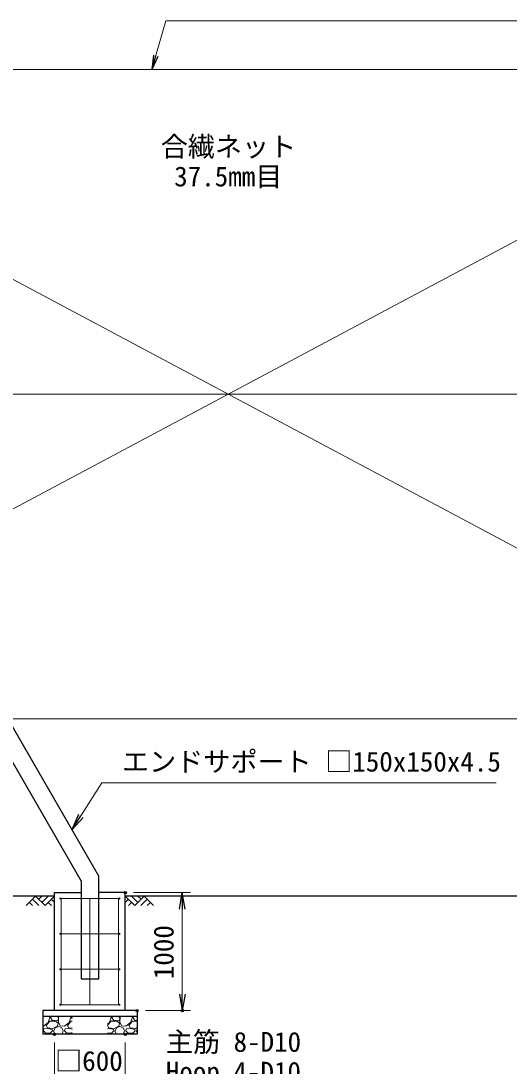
# Model space of a CAD drawing. Units: millimetres, scale not verified. Extents: x -14700 to 14700, y -10395 to 10395.
# Drawn here: x -8398 to -4261, y -3246 to 5606 of the extents above; entities that cross this region are included whole.
import ezdxf
from ezdxf.enums import TextEntityAlignment as Align

# ---------------------------------------------------------------- set-up
doc = ezdxf.new("R2010")
doc.units = ezdxf.units.MM
doc.header["$LTSCALE"] = 40
doc.header["$PDMODE"] = 32
doc.header["$PDSIZE"] = 20
for name, color, linetype, lineweight in [('0-1_D-STR1', 1, 'Continuous', 25), ('0-3_D-STR3', 3, 'Continuous', 13), ('0-4_D-BGD', 7, 'Continuous', 25), ('0-5_D-STR-DIM', 7, 'Continuous', 13), ('0-8_D-STR-TXT', 7, 'Continuous', 13), ('0-A_D-DCR-HCH', 7, 'Continuous', 13), ('0-B_D-STR4', 7, 'Continuous', 25)]:
    doc.layers.add(name, color=color, linetype=linetype, lineweight=lineweight)
doc.layers.add('0-6_0', color=7, linetype='Continuous')
doc.layers.add('0-7_Defpoints', color=8, linetype='Continuous')
doc.styles.add('ＭＳ ゴシック', font='')
doc.styles.get('ＭＳ ゴシック').set_extended_font_data('MS Gothic')

# ---------------------------------------------------------------- blocks, each defined once
blk = doc.blocks.new('_Open')
at = {"layer": '0-6_0'}
blk.add_line((-40, 6.67), (0, 0), dxfattribs=at)
blk.add_lwpolyline([(-40, -6.67), (0, 0), (-40, 0)], dxfattribs=at)

msp = doc.modelspace()

# ---------------------------------------------------------------- linework, layer by layer
at = {"layer": '0-1_D-STR1'}
msp.add_line((-7888.24, -1678.45), (-11505.46, 4586.77), dxfattribs=at)
msp.add_lwpolyline([(-7888.24, -1678.45), (-7888.24, -2506.26), (-7738.24, -2506.26), (-7738.24, -1638.26), (-11425.75, 4748.7)], dxfattribs=at)
at = {"layer": '0-3_D-STR3'}
for p, q in [((-10862.55, 5193.74), (1155.76, 5193.74)), ((-11275.1, -25.6), (-2474.58, 4665.02)), ((-10809.68, 4665.02), (-2009.16, -25.6)), ((-10862.55, 2443.74), (1155.76, 2443.74)), ((-10862.55, -306.26), (1155.76, -306.26)), ((-7563.24, -1826.26), (-8063.24, -1826.26)), ((-8055.24, -2726.26), (-8055.24, -1826.26)), ((-7813.24, -2726.26), (-7813.24, -1826.26)), ((-7571.24, -2726.26), (-7571.24, -1826.26)), ((-7563.24, -2126.26), (-8063.24, -2126.26)), ((-7563.24, -2426.26), (-8063.24, -2426.26)), ((-7563.24, -2726.26), (-8063.24, -2726.26))]:
    msp.add_line(p, q, dxfattribs=at)
for centre in [(-8063.24, -1826.26), (-7563.24, -1826.26), (-8063.24, -2126.26), (-7563.24, -2126.26), (-8063.24, -2426.26), (-7563.24, -2426.26), (-8063.24, -2726.26), (-7563.24, -2726.26)]:
    msp.add_circle(centre, 5, dxfattribs=at)
at = {"layer": '0-4_D-BGD'}
for p, q in [((-8113.24, -1806.26), (-11431.74, -1806.26)), ((-1856.74, -1806.26), (-7513.24, -1806.26))]:
    msp.add_line(p, q, dxfattribs=at)
at = {"layer": '0-5_D-STR-DIM'}
for p, q in [((-7443.24, -1776.26), (-6960, -1776.26)), ((-7030, -1916.26), (-7030, -2636.26)), ((-7343.24, -2776.26), (-6960, -2776.26)), ((-8113.24, -3046.26), (-8113.24, -3412.77)), ((-7513.24, -3046.26), (-7513.24, -3412.77))]:
    msp.add_line(p, q, dxfattribs=at)
at = {"layer": '0-7_Defpoints'}
for p in [(-7513.24, -1776.26), (-7413.24, -2776.26), (-7030, -2776.26), (-8113.24, -2976.26), (-7513.24, -2976.26)]:
    msp.add_point(p, dxfattribs=at)
at = {"layer": '0-8_D-STR-TXT'}
for points in [[(-2129.07, 5605.55), (-7170.88, 5605.55), (-7288.09, 5195.67)], [(-4370.62, -847.65), (-7711.29, -847.65), (-7964.07, -1243.55)]]:
    msp.add_lwpolyline(points, dxfattribs=at)
at = {"layer": '0-A_D-DCR-HCH'}
for p, q in [((-8272.87, -1806.26), (-8352.69, -1886.07)), ((-8299.48, -1832.86), (-8246.02, -1886.07)), ((-8272.87, -1806.26), (-8193.06, -1886.07)), ((-8246.27, -1832.86), (-8219.66, -1806.26)), ((-8219.66, -1859.47), (-8166.45, -1806.26)), ((-8193.06, -1886.07), (-8113.24, -1806.26)), ((-8139.84, -1832.86), (-8113.24, -1859.35)), ((-7433.42, -1886.07), (-7513.24, -1806.26)), ((-7486.63, -1832.86), (-7513.24, -1859.35)), ((-7406.81, -1859.47), (-7460.03, -1806.26)), ((-7353.6, -1806.26), (-7433.42, -1886.07)), ((-7380.07, -1833), (-7406.81, -1806.26)), ((-7327, -1832.86), (-7380.45, -1886.07)), ((-7353.6, -1806.26), (-7273.78, -1886.07)), ((-8326.09, -1859.47), (-8299.36, -1886.07)), ((-8166.45, -1859.47), (-8139.72, -1886.07)), ((-7460.03, -1859.47), (-7486.75, -1886.07)), ((-7300.39, -1859.47), (-7327.12, -1886.07)), ((-8167.85, -2876.24), (-8153.45, -2831.24)), ((-8153.45, -2831.24), (-8156.5, -2826.26)), ((-8139.47, -2826.26), (-8148.05, -2834.84)), ((-8079.65, -2834.84), (-8089.47, -2826.26)), ((-8070.42, -2826.26), (-8077.85, -2833.04)), ((-7987.85, -2876.24), (-7973.45, -2831.24)), ((-7973.45, -2831.24), (-7976.5, -2826.26)), ((-7963.24, -2830.03), (-7968.05, -2834.84)), ((-7647.85, -2876.24), (-7633.45, -2831.24)), ((-7633.45, -2831.24), (-7636.5, -2826.26)), ((-7619.47, -2826.26), (-7628.05, -2834.84)), ((-7559.65, -2834.84), (-7569.47, -2826.26)), ((-7550.42, -2826.26), (-7557.85, -2833.04)), ((-7467.85, -2876.24), (-7453.45, -2831.24)), ((-7453.45, -2831.24), (-7456.5, -2826.26)), ((-7439.47, -2826.26), (-7448.05, -2834.84)), ((-8184.05, -2901.44), (-8151.65, -2865.44)), ((-8171.45, -2923.04), (-8184.05, -2901.44)), ((-8151.65, -2865.44), (-8104.85, -2865.44)), ((-8148.05, -2834.84), (-8133.65, -2856.44)), ((-8133.65, -2856.44), (-8088.65, -2861.84)), ((-8088.65, -2906.84), (-8126.45, -2926.64)), ((-8108.45, -2921.24), (-8079.65, -2912.24)), ((-8104.85, -2865.44), (-8081.45, -2881.64)), ((-8088.65, -2861.84), (-8079.65, -2845.64)), ((-8081.45, -2881.64), (-8088.65, -2906.84)), ((-8077.85, -2833.04), (-8079.65, -2870.84)), ((-8079.65, -2845.64), (-8079.65, -2834.84)), ((-8079.65, -2870.84), (-8065.25, -2905.04)), ((-8079.65, -2912.24), (-8050.85, -2923.04)), ((-8065.25, -2905.04), (-8027.45, -2906.84)), ((-8027.45, -2906.84), (-7987.85, -2876.24)), ((-8004.05, -2901.44), (-7971.65, -2865.44)), ((-7991.45, -2923.04), (-8004.05, -2901.44)), ((-7971.65, -2865.44), (-7963.24, -2865.44)), ((-7968.05, -2834.84), (-7963.24, -2842.06)), ((-7663.24, -2900.54), (-7631.65, -2865.44)), ((-7663.24, -2888.13), (-7647.85, -2876.24)), ((-7651.45, -2923.04), (-7663.24, -2902.84)), ((-7631.65, -2865.44), (-7584.85, -2865.44)), ((-7628.05, -2834.84), (-7613.65, -2856.44)), ((-7613.65, -2856.44), (-7568.65, -2861.84)), ((-7568.65, -2906.84), (-7606.45, -2926.64)), ((-7588.45, -2921.24), (-7559.65, -2912.24)), ((-7584.85, -2865.44), (-7561.45, -2881.64)), ((-7568.65, -2861.84), (-7559.65, -2845.64)), ((-7561.45, -2881.64), (-7568.65, -2906.84)), ((-7557.85, -2833.04), (-7559.65, -2870.84)), ((-7559.65, -2845.64), (-7559.65, -2834.84)), ((-7559.65, -2870.84), (-7545.25, -2905.04)), ((-7559.65, -2912.24), (-7530.85, -2923.04)), ((-7545.25, -2905.04), (-7507.45, -2906.84)), ((-7507.45, -2906.84), (-7467.85, -2876.24)), ((-7484.05, -2901.44), (-7451.65, -2865.44)), ((-7471.45, -2923.04), (-7484.05, -2901.44)), ((-7451.65, -2865.44), (-7413.24, -2865.44)), ((-7448.05, -2834.84), (-7433.65, -2856.44)), ((-7433.65, -2856.44), (-7413.24, -2858.89)), ((-7413.24, -2919.72), (-7426.45, -2926.64)), ((-8204.29, -2976.26), (-8213.24, -2975.51)), ((-8207.45, -2946.44), (-8202.05, -2932.04)), ((-8187.65, -2968.04), (-8207.45, -2946.44)), ((-8167.85, -2928.44), (-8202.05, -2932.04)), ((-8146.25, -2964.44), (-8187.65, -2968.04)), ((-8126.45, -2926.64), (-8171.45, -2923.04)), ((-8131.85, -2937.44), (-8167.85, -2928.44)), ((-8130.05, -2946.44), (-8146.25, -2964.44)), ((-8142.65, -2975.24), (-8145.02, -2976.26)), ((-8139.61, -2976.26), (-8142.65, -2975.24)), ((-8130.05, -2946.44), (-8131.85, -2937.44)), ((-8121.05, -2946.44), (-8110.25, -2971.64)), ((-8119.25, -2946.44), (-8108.45, -2921.24)), ((-8110.25, -2971.64), (-8094.57, -2976.26)), ((-8064.74, -2976.26), (-8049.05, -2971.64)), ((-8050.85, -2923.04), (-8040.05, -2946.44)), ((-8049.05, -2971.64), (-8040.05, -2946.44)), ((-8036.45, -2975.24), (-8037.56, -2976.26)), ((-8024.29, -2976.26), (-8036.45, -2975.24)), ((-8027.45, -2946.44), (-8022.05, -2932.04)), ((-8007.65, -2968.04), (-8027.45, -2946.44)), ((-7987.85, -2928.44), (-8022.05, -2932.04)), ((-7966.25, -2964.44), (-8007.65, -2968.04)), ((-7963.24, -2925.3), (-7991.45, -2923.04)), ((-7963.24, -2934.6), (-7987.85, -2928.44)), ((-7963.24, -2961.09), (-7966.25, -2964.44)), ((-7963.24, -2975.49), (-7965.02, -2976.26)), ((-7647.85, -2928.44), (-7663.24, -2930.06)), ((-7626.25, -2964.44), (-7663.24, -2967.66)), ((-7606.45, -2926.64), (-7651.45, -2923.04)), ((-7611.85, -2937.44), (-7647.85, -2928.44)), ((-7610.05, -2946.44), (-7626.25, -2964.44)), ((-7622.65, -2975.24), (-7625.02, -2976.26)), ((-7619.61, -2976.26), (-7622.65, -2975.24)), ((-7610.05, -2946.44), (-7611.85, -2937.44)), ((-7601.05, -2946.44), (-7590.25, -2971.64)), ((-7599.25, -2946.44), (-7588.45, -2921.24)), ((-7590.25, -2971.64), (-7574.57, -2976.26)), ((-7544.74, -2976.26), (-7529.05, -2971.64)), ((-7530.85, -2923.04), (-7520.05, -2946.44)), ((-7529.05, -2971.64), (-7520.05, -2946.44)), ((-7516.45, -2975.24), (-7517.56, -2976.26)), ((-7504.29, -2976.26), (-7516.45, -2975.24)), ((-7507.45, -2946.44), (-7502.05, -2932.04)), ((-7487.65, -2968.04), (-7507.45, -2946.44)), ((-7467.85, -2928.44), (-7502.05, -2932.04)), ((-7446.25, -2964.44), (-7487.65, -2968.04)), ((-7426.45, -2926.64), (-7471.45, -2923.04)), ((-7431.85, -2937.44), (-7467.85, -2928.44)), ((-7430.05, -2946.44), (-7446.25, -2964.44)), ((-7442.65, -2975.24), (-7445.02, -2976.26)), ((-7439.61, -2976.26), (-7442.65, -2975.24)), ((-7430.05, -2946.44), (-7431.85, -2937.44)), ((-7421.05, -2946.44), (-7413.24, -2964.67)), ((-7419.25, -2946.44), (-7413.24, -2932.41))]:
    msp.add_line(p, q, dxfattribs=at)
msp.add_lwpolyline([(-8213.24, -2906.57), (-8207.45, -2906.84), (-8167.85, -2876.24)], dxfattribs=at)
at = {"layer": '0-B_D-STR4'}
for p, q in [((-8113.24, -2776.26), (-8113.24, -1776.26)), ((-8113.24, -1776.26), (-7888.24, -1776.26)), ((-7513.24, -1776.26), (-7738.24, -1776.26)), ((-7513.24, -2776.26), (-7513.24, -1776.26)), ((-7413.24, -2776.26), (-8213.24, -2776.26)), ((-8213.24, -2776.26), (-8213.24, -2976.26)), ((-7413.24, -2826.26), (-8213.24, -2826.26)), ((-7413.24, -2776.26), (-7413.24, -2976.26)), ((-7413.24, -2976.26), (-8213.24, -2976.26))]:
    msp.add_line(p, q, dxfattribs=at)

# ---------------------------------------------------------------- block references
at = {"layer": '0-5_D-STR-DIM', "xscale": 3.5, "yscale": 3.5}
for p, rotation in [((-7030, -1776.26), 90), ((-7030, -2776.26), 270)]:
    msp.add_blockref('_Open', p, dxfattribs=dict(at, rotation=rotation))
at = {"layer": '0-8_D-STR-TXT'}
for p, xscale, yscale, rotation in [((-7288.64, 5193.74), 3, 3, 254.0419), ((-7965.15, -1245.24), 3.5, 3.5, 237.44185)]:
    msp.add_blockref('_Open', p, dxfattribs=dict(at, xscale=xscale, yscale=yscale, rotation=rotation))

# ---------------------------------------------------------------- texts
at = {"layer": '0-5_D-STR-DIM', "style": 'ＭＳ ゴシック'}
msp.add_text('1000', height=168.3, rotation=90, dxfattribs=at).set_placement((-7053.61, -2510.41), align=Align.BOTTOM_LEFT)
msp.add_text('□600', height=168.3, dxfattribs=at).set_placement((-8107.76, -3337.28), align=Align.BOTTOM_LEFT)
at = {"layer": '0-8_D-STR-TXT', "style": 'ＭＳ ゴシック'}
for s, p in [('合繊ネット', (-7212.77, 4406.59)), ('37.5mm目', (-7099.06, 4153.84)), ('エンドサポート □150x150x4.5', (-7541.05, -802.27)), ('主筋 8-D10', (-7169.58, -3175.77)), ('Hoop 4-D10', (-7169.58, -3428.94))]:
    msp.add_text(s, height=168.3, dxfattribs=at).set_placement(p, align=Align.BOTTOM_LEFT)

doc.saveas('drawing.dxf')
